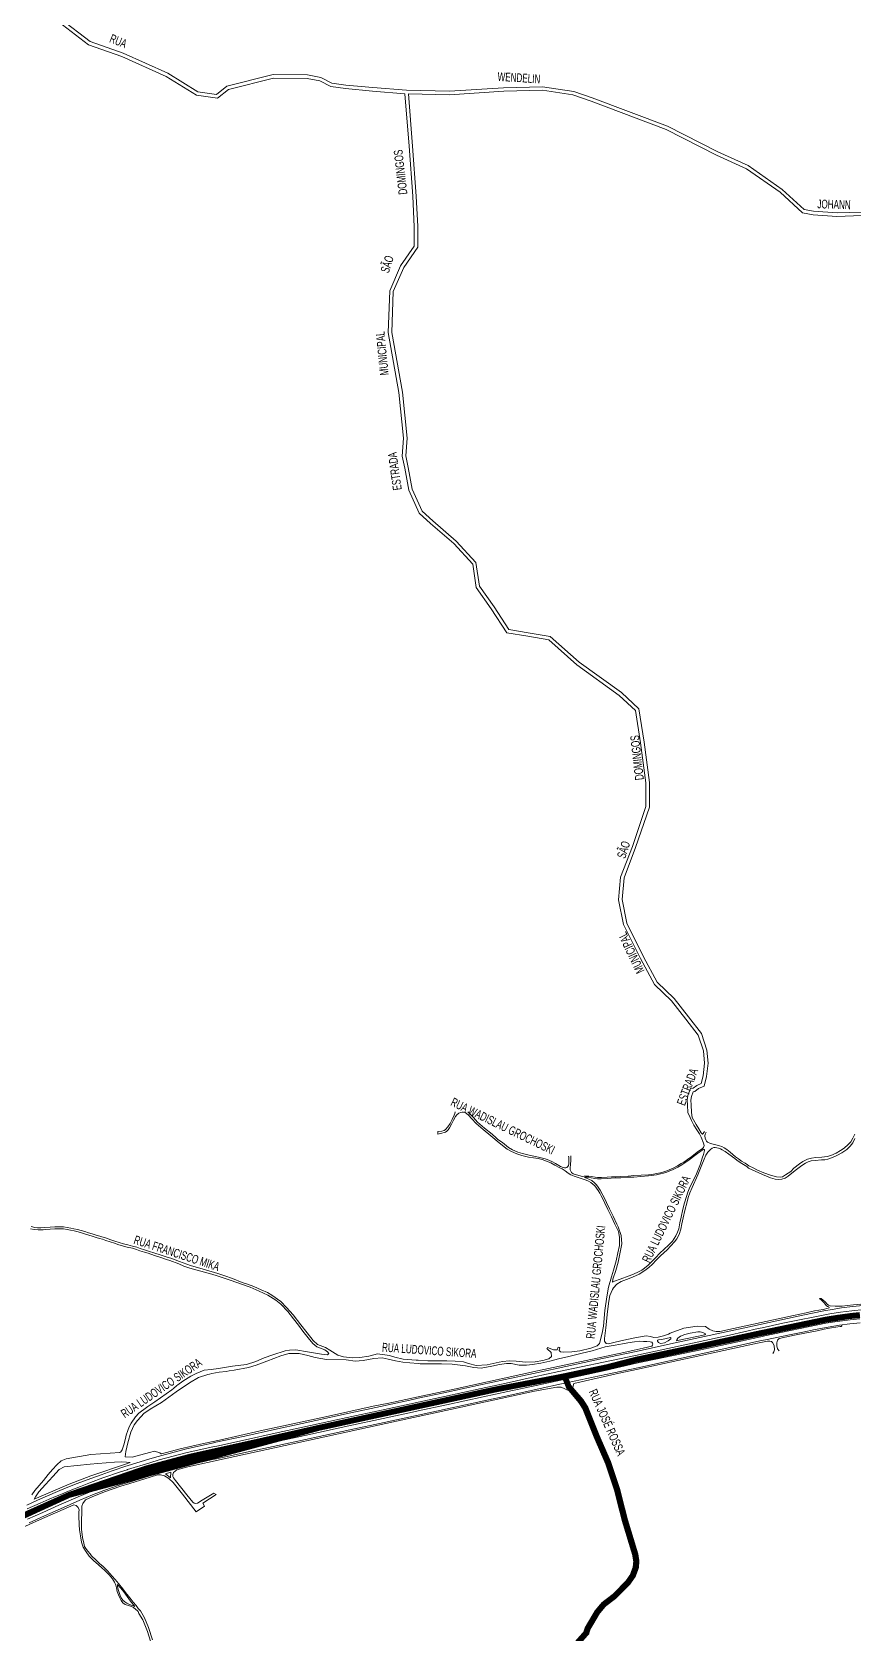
# Model space of a CAD drawing. Header units: millimetres. Extents: x 617885 to 663705, y 7172943 to 7234736.
# Drawn here: x 657141 to 658544, y 7185909 to 7188643 of the extents above; entities that cross this region are included whole.
import ezdxf

# ---------------------------------------------------------------- set-up
doc = ezdxf.new("R2010")
doc.units = ezdxf.units.MM
doc.layers.add('BAIRROS', color=12, linetype='Continuous')
doc.layers.add('TOP_VIAS 10.000', color=7, linetype='Continuous', lineweight=9)
doc.layers.add('VIAS', color=7, linetype='Continuous', lineweight=5)
doc.styles.add('LDUP', font='LDUP.SHX')

msp = doc.modelspace()

# ---------------------------------------------------------------- linework, layer by layer
at = {"layer": 'BAIRROS', "lineweight": 40, "ltscale": 0.3, "const_width": 10}
for points in [[(658553.4, 7186453.2), (658537.5, 7186451.8), (658495.2, 7186445.5), (658384.3, 7186422.5), (658210.4, 7186384.9), (658171.4, 7186377.1), (658122.7, 7186364.5), (658050, 7186349.1), (657929.5, 7186326), (657631.2, 7186261.2), (657527.5, 7186237.7), (657410.1, 7186211.6), (657335.7, 7186191.7), (657204.2, 7186146.6), (657106.9, 7186102)], [(658554, 7186453.5), (658537.5, 7186451.8), (658514.9, 7186448.7), (658495.2, 7186445.5), (658391, 7186423.9), (658384.3, 7186422.5), (658281.7, 7186400.4), (658172, 7186377.3), (658123.4, 7186364.7), (658049.9, 7186349.2), (658057, 7186331.3), (658078.1, 7186306.9), (658085.6, 7186295.2), (658105.6, 7186245.1), (658124.4, 7186202), (658135.2, 7186169.7), (658140.2, 7186154.6), (658152.8, 7186104.6), (658170.9, 7186045), (658172.7, 7186033.2), (658171.7, 7186022.6), (658166.7, 7186009.1), (658158.5, 7185997.3), (658135.7, 7185974.1), (658117.1, 7185959.9), (658106.1, 7185946.8), (658089.7, 7185919), (658087, 7185911), (658070.6, 7185892.4)], [(658070, 7185892.2), (658086.5, 7185910.8), (658089.1, 7185918.8), (658105.5, 7185946.6), (658116.5, 7185959.7), (658135.1, 7185973.9), (658157.9, 7185997.1), (658166.1, 7186008.9), (658171.1, 7186022.4), (658172.2, 7186033), (658170.3, 7186044.8), (658152.2, 7186104.4), (658139.6, 7186154.4), (658134.6, 7186169.5), (658123.8, 7186201.8), (658105.1, 7186244.9), (658085, 7186295), (658077.5, 7186306.7), (658057, 7186331.3), (658050, 7186349.1), (658050, 7186349.1), (657929.5, 7186326), (657846.6, 7186308), (657631.2, 7186261.2), (657204.2, 7186146.6), (656953, 7186033.4)]]:
    msp.add_lwpolyline(points, dxfattribs=at)
at = {"layer": 'VIAS', "color": 253}
for points in [[(658260.3, 7186799.1), (658259.8, 7186811.8), (658259.2, 7186820.7), (658260.5, 7186828.1), (658264.9, 7186839.8), (658269.6, 7186840.6), (658275.4, 7186845.3), (658283.1, 7186848.5), (658286.3, 7186861.7), (658288.7, 7186883.3), (658287, 7186904.2), (658278, 7186931), (658256.8, 7186958.5), (658232.4, 7186989.7), (658203.2, 7187017.7), (658179.5, 7187061.6), (658150.3, 7187120), (658141.9, 7187162.1), (658145.6, 7187200.7), (658165.6, 7187253.2), (658188.8, 7187321.1), (658188.8, 7187361.8), (658179.8, 7187429.9), (658171, 7187484.7), (658143.1, 7187510.8), (658071, 7187563), (658023, 7187605.7), (657987, 7187611.6), (657951.3, 7187617.5), (657924.9, 7187658.6), (657898.8, 7187694.9), (657893.1, 7187734.7), (657860.9, 7187769.7), (657820.9, 7187803.9), (657801.8, 7187821.5), (657784.2, 7187861), (657777, 7187898.5), (657772.7, 7187918.9), (657775, 7187949.4), (657767.2, 7188027.5), (657748.8, 7188129.7), (657751.5, 7188201.2), (657770.1, 7188243.8), (657793.3, 7188277.3), (657793.3, 7188310.3), (657790.8, 7188362.4), (657784.5, 7188447.6), (657777.4, 7188537.3), (657721.9, 7188541.9), (657675.8, 7188546.1), (657650.7, 7188549.7), (657632.1, 7188559.3), (657610.7, 7188563.4), (657553.3, 7188563.9), (657476.1, 7188544.6), (657457.7, 7188529.6), (657421.6, 7188534.8), (657369.9, 7188566.8), (657294.4, 7188600.9), (657237.3, 7188621), (657185.3, 7188660.6)], [(658557.3, 7188335.4), (658515.1, 7188333.8), (658474.8, 7188336.9), (658458.6, 7188339.8), (658421.6, 7188373.7), (658363.3, 7188414.6), (658311.6, 7188438.1), (658225.5, 7188481.9), (658097.2, 7188530.4), (658065.6, 7188541.3), (658012.4, 7188549.1), (657945.7, 7188547.4), (657853.4, 7188541.4), (657780.4, 7188543.1), (657780.3, 7188543.1), (657722.4, 7188547.8), (657676.5, 7188552), (657652.6, 7188555.5), (657634.1, 7188565), (657611.3, 7188569.4), (657552.6, 7188569.9), (657473.3, 7188550.1), (657456, 7188535.9), (657423.7, 7188540.6), (657372.7, 7188572.1), (657296.6, 7188606.4), (657240.2, 7188626.3), (657189.6, 7188664.9)], [(657946, 7188541.4), (657853.6, 7188535.4), (657783.4, 7188537), (657790.5, 7188448), (657796.7, 7188362.8), (657799.3, 7188310.5), (657799.3, 7188275.4), (657775.4, 7188240.9), (657757.4, 7188199.8), (657754.8, 7188130.1), (657773.1, 7188028.3), (657781, 7187949.4), (657778.7, 7187919.3), (657782.9, 7187899.7), (657790, 7187862.8), (657806.8, 7187825.1), (657824.9, 7187808.4), (657865.1, 7187774), (657898.7, 7187737.4), (657904.5, 7187697.2), (657929.9, 7187662), (657955, 7187623), (657988, 7187617.5), (658025.6, 7187611.3), (658074.8, 7187567.7), (658146.9, 7187515.5), (658176.6, 7187487.6), (658185.8, 7187430.8), (658194.8, 7187362.2), (658194.8, 7187320.1), (658171.2, 7187251.2), (658151.5, 7187199.4), (658148, 7187162.4), (658156, 7187121.9), (658184.8, 7187064.4), (658208, 7187021.4), (658236.8, 7186993.7), (658261.5, 7186962.2), (658283.4, 7186933.9), (658292.9, 7186905.4), (658294.8, 7186883.2), (658292.3, 7186860.6), (658288.2, 7186844.2), (658278.5, 7186840.1), (658272.1, 7186834.9), (658269.3, 7186834.5), (658266.3, 7186826.5), (658265.2, 7186820.4), (658265.8, 7186812.1), (658266.3, 7186799.3)], [(658557.1, 7188329.4), (658514.9, 7188327.8), (658474, 7188330.9), (658455.8, 7188334.2), (658417.8, 7188369.1), (658360.4, 7188409.4), (658309, 7188432.7), (658223.1, 7188476.4), (658095.2, 7188524.7), (658064.2, 7188535.4), (658012.1, 7188543.1), (657946, 7188541.4)], [(657447.9, 7186353.5), (657443.9, 7186352.5), (657441.2, 7186352.2), (657425.2, 7186347), (657409.6, 7186337.8), (657386.8, 7186322.4), (657361.9, 7186304.4), (657342.6, 7186292.7), (657340.3, 7186291), (657332.6, 7186285.8), (657320.7, 7186273.8), (657315.5, 7186266.1), (657309.8, 7186253.5), (657304.7, 7186235.7), (657300.9, 7186220.4), (657300, 7186211.5), (657312.1, 7186211), (657341.7, 7186219.1), (657350.2, 7186221.1), (657358.9, 7186218.3), (657361.5, 7186216.6), (657361.7, 7186216.6), (657393.6, 7186225.2), (657433.5, 7186234.3), (657460.7, 7186240.2), (657530.4, 7186256), (657554.5, 7186260.8), (657641.8, 7186279.8), (657723.2, 7186297.8), (657750.1, 7186303), (657800, 7186313.8), (657861.3, 7186327.1), (658003.6, 7186358.1), (658150.8, 7186389.6), (658168.7, 7186393.6), (658184.2, 7186396.8), (658198.6, 7186400.4), (658200.1, 7186402.3), (658200.5, 7186404.1), (658200.2, 7186405.7), (658198.6, 7186407.1), (658195.9, 7186407.8), (658190.4, 7186408.1), (658184.7, 7186408.2), (658178.1, 7186408.7), (658169.4, 7186407.8), (658157.9, 7186406.2), (658148.9, 7186404.5), (658136.4, 7186402.1), (658119.4, 7186399.3), (658096.8, 7186392.7), (658080.1, 7186388.4), (658057.4, 7186382.9), (658039.4, 7186378.5), (658024.9, 7186374.9), (658009.4, 7186371.2), (657995.1, 7186369), (657985.1, 7186368.2), (657972.5, 7186368.1), (657958.7, 7186370.9), (657950.8, 7186371.1), (657938.9, 7186369.3), (657925.8, 7186366.4), (657907.8, 7186363.1), (657894.8, 7186364), (657881.1, 7186366.8), (657857.8, 7186369.6), (657840.1, 7186370.2), (657826.6, 7186370.3), (657803.6, 7186370.4), (657800, 7186370.7), (657786, 7186371.7), (657773.7, 7186373.3), (657761.4, 7186375.4), (657748.7, 7186378.1), (657738.6, 7186380.4), (657724.2, 7186379.3), (657706.3, 7186375.8), (657692.3, 7186374.9), (657677.3, 7186377), (657643.8, 7186377.8)], [(658091.3, 7185909.1), (658090.1, 7185911.6), (658090.3, 7185915.1), (658091.5, 7185918.3), (658095.7, 7185925.6), (658099.6, 7185932.7), (658105.3, 7185941.4), (658109.8, 7185947.7), (658114.5, 7185953.6), (658124.4, 7185962.7), (658137.3, 7185973), (658148.6, 7185983.3), (658157.2, 7185991.8), (658164.6, 7186000.7), (658169, 7186007.9), (658172, 7186015.5), (658173.6, 7186022.8), (658174.1, 7186030.4), (658173.9, 7186036.3), (658172.7, 7186044.2), (658170.4, 7186052.7), (658166.9, 7186063.5), (658162.1, 7186078.7), (658158.1, 7186093), (658153.7, 7186107.2), (658149.9, 7186123.3), (658149, 7186127.5), (658147.5, 7186132.8), (658144.9, 7186143.5), (658143.6, 7186148.4), (658142.2, 7186156.2), (658135.2, 7186177.1), (658129.9, 7186191.8), (658124.2, 7186209.7), (658114.8, 7186229.2), (658104.1, 7186253.5), (658096.8, 7186272.6), (658086.5, 7186296.9), (658079.7, 7186307.8), (658079.6, 7186307.9), (658071.4, 7186318.2), (658067.2, 7186323.7), (658064.3, 7186330.6), (658065.5, 7186336.5), (658143.3, 7186354.2), (658172.6, 7186360.7), (658379, 7186405.3), (658396.5, 7186408.9), (658400.5, 7186408.9), (658403.1, 7186408.3), (658404.9, 7186406.9), (658407.4, 7186401.5), (658408, 7186394), (658407.2, 7186390.7), (658405.3, 7186387.9)], [(658212.6, 7186405.3), (658214.5, 7186405), (658220.5, 7186406.3), (658226.7, 7186409.7), (658231.1, 7186413.1), (658231.4, 7186414.4), (658230.6, 7186414.9), (658223.3, 7186413.3), (658216.1, 7186412), (658210.4, 7186411.4), (658209.3, 7186410.9), (658208.6, 7186410.2), (658208.7, 7186409.2), (658210.4, 7186406.8), (658212.6, 7186405.3)], [(658241.1, 7186409.6), (658245.3, 7186410.5), (658289.2, 7186419.9), (658290.5, 7186420.6), (658290.6, 7186421.4), (658289.4, 7186422.2), (658286, 7186423.6), (658281.5, 7186424.8), (658277.4, 7186424.8), (658264.4, 7186422.5), (658255, 7186420.4), (658247.6, 7186417.2), (658243.5, 7186414.2), (658241.4, 7186411.2), (658241.1, 7186409.6)], [(657643.8, 7186377.8), (657624.1, 7186381), (657611.7, 7186384.7), (657596.8, 7186387.8), (657579.5, 7186387.7), (657565.7, 7186384), (657541.6, 7186374.7), (657523.8, 7186368), (657510.6, 7186363.9), (657485.9, 7186359.2), (657477.6, 7186358.1), (657472.3, 7186357.4), (657460.5, 7186356.1), (657447.9, 7186353.5)], [(658078, 7185904.5), (658085.4, 7185916.7), (658097.4, 7185937.8), (658102.8, 7185946.8), (658104.9, 7185949.7), (658107.6, 7185953.1), (658116.5, 7185962.4), (658132.6, 7185974.4), (658140.8, 7185981.5), (658147.4, 7185990.3), (658152.3, 7185994.4), (658159.3, 7186001.5), (658164.4, 7186010.1), (658167.7, 7186016.4), (658169.9, 7186026), (658170.5, 7186030.7), (658169.7, 7186036.6), (658168.8, 7186042.4), (658167, 7186049.7), (658163.1, 7186062.3), (658160.3, 7186072), (658156.8, 7186085.2), (658152.6, 7186098), (658148.3, 7186109.9), (658145, 7186122.7), (658141.7, 7186134.5), (658135.1, 7186158.6), (658129.5, 7186177.7), (658120.8, 7186201.7), (658105.8, 7186237.4), (658101.2, 7186247), (658095.9, 7186259.7), (658092.1, 7186271.3), (658085.8, 7186284.9), (658080.5, 7186296.6), (658073.2, 7186308.2), (658063.1, 7186319.5), (658057.6, 7186324.4), (658044.3, 7186330.3), (658036.9, 7186330.7), (657998.5, 7186323.4), (657901.7, 7186302.4), (657868.4, 7186295.1), (657800, 7186280.3), (657763.2, 7186272.4), (657713.5, 7186261.9), (657609.7, 7186239), (657469, 7186208.4), (657406.8, 7186194.5), (657388.2, 7186189.6), (657385.2, 7186187.4), (657382.5, 7186184.7), (657381.4, 7186181.3), (657381.5, 7186177.8), (657382.5, 7186175.9), (657385.9, 7186171), (657405.1, 7186147), (657415.2, 7186134.5), (657417.9, 7186132.5), (657420.2, 7186131.8), (657423.4, 7186132.3), (657431.6, 7186137.8), (657451.2, 7186149.8), (657455.2, 7186147.3), (657432.6, 7186132.6), (657435.6, 7186127.5), (657420.9, 7186117.6)], [(657420.9, 7186117.6), (657397.5, 7186147.8), (657381.7, 7186167.8), (657374.6, 7186174.8), (657367.3, 7186179), (657360.2, 7186180.8), (657355, 7186180.7), (657342.4, 7186176.9), (657307.7, 7186166.1), (657292.4, 7186161.4), (657264.5, 7186151.7), (657243.5, 7186143.1), (657232, 7186138.2), (657227.8, 7186132), (657226.1, 7186127.6), (657225.8, 7186119.8), (657225.5, 7186100), (657225.6, 7186088), (657227.1, 7186073.9), (657229.2, 7186064.5), (657230.7, 7186058.8), (657232.8, 7186055), (657236, 7186050.8), (657239.9, 7186045.9), (657242.5, 7186042.6), (657250.2, 7186035.5), (657256.8, 7186029.2), (657261.8, 7186024.8), (657269.8, 7186017), (657277.9, 7186008.1), (657282.6, 7186002.3), (657288.8, 7185995.3), (657295.7, 7185986.6), (657300.5, 7185979.9), (657305.6, 7185973.6), (657310, 7185968.4), (657313.6, 7185963.7), (657318.7, 7185957.9), (657322.3, 7185953), (657325.9, 7185948.7), (657332.8, 7185936.7), (657339.5, 7185920.3), (657346.6, 7185899.2)], [(657343.3, 7185897.3), (657337.9, 7185913.6), (657329.9, 7185933.4), (657323.5, 7185944.3), (657322.3, 7185947.6), (657320.9, 7185948.9), (657317.7, 7185951.8), (657314.2, 7185954.5), (657310.5, 7185956.3), (657305.8, 7185958), (657300.1, 7185959.8), (657295.7, 7185962.6), (657292.9, 7185966.3), (657290.8, 7185971.1), (657288.3, 7185976.2), (657286.3, 7185981.9), (657284.9, 7185988.1), (657283.8, 7185992.4), (657282.7, 7185995.7), (657281.7, 7185997.9), (657280.1, 7186000.8), (657278.1, 7186003.5), (657275.7, 7186006.7), (657272.4, 7186010.5), (657268.9, 7186014), (657264.7, 7186018.2), (657260.8, 7186021.5), (657254.1, 7186027.7), (657246.6, 7186034.3), (657238.4, 7186042.1), (657233.4, 7186049.4), (657228.4, 7186057.4), (657225.5, 7186065.8), (657223.5, 7186076.9), (657221.9, 7186086.8), (657221.2, 7186095.4), (657221.2, 7186102), (657221.1, 7186104.9), (657221, 7186116.9), (657221.3, 7186121.4), (657219.8, 7186125.3), (657216.4, 7186128.4), (657212.3, 7186129.6), (657153.9, 7186104.1), (657100.5, 7186080.2)]]:
    msp.add_lwpolyline(points, dxfattribs=at)
at = {"layer": 'VIAS', "color": 253, "flags": 128}
for points in [[(657139.5, 7186604.6), (657145.9, 7186602.9), (657150.5, 7186602.5), (657155.7, 7186602.4), (657162.3, 7186602.8), (657171.7, 7186603.5), (657180.1, 7186603.9), (657186.1, 7186604), (657194.8, 7186603.8), (657200.7, 7186603), (657207, 7186601.7), (657212.5, 7186600.5), (657218.5, 7186599.4), (657224.9, 7186597.6), (657231.3, 7186595.8), (657237.2, 7186593.9), (657243.6, 7186591.8), (657248.9, 7186590.4), (657258.4, 7186587.5), (657267.9, 7186584.4), (657275.2, 7186581.9), (657282.2, 7186579.6), (657289.5, 7186577.3), (657296.9, 7186575.1), (657304.3, 7186573.1), (657312.3, 7186571), (657319.8, 7186569.1), (657325.5, 7186567.2), (657333, 7186564.7), (657339.6, 7186562.7), (657350.3, 7186559.3), (657359.7, 7186556.3), (657371.8, 7186552.2), (657377.6, 7186550.4), (657392.7, 7186544.7), (657411.4, 7186538.2), (657436.8, 7186530.6), (657458.1, 7186524.2), (657469.9, 7186520.5), (657482.9, 7186516.1), (657499.7, 7186509.1), (657508.7, 7186505.9), (657519.7, 7186502.1), (657532.2, 7186496.3), (657542.6, 7186492.2), (657550, 7186487.6), (657565.4, 7186476.6), (657575.1, 7186466.6), (657586.8, 7186453.7), (657599.9, 7186436.9), (657610.3, 7186423.4), (657620.9, 7186410), (657628.2, 7186403.4), (657642, 7186398.4), (657649.3, 7186393.7), (657662.9, 7186385.1), (657672.5, 7186382.3), (657688.2, 7186380.3), (657700.3, 7186381), (657715.8, 7186383.5), (657730.6, 7186387.2), (657751, 7186384.4), (657760.4, 7186381.6), (657774.4, 7186378.3), (657796.6, 7186376.5), (657800, 7186376.3), (657816.4, 7186375.4), (657835.6, 7186375.1), (657848.9, 7186375.6), (657863.3, 7186374.8), (657877.4, 7186373.8), (657886.1, 7186370.7), (657899.3, 7186367.6), (657917.6, 7186368.8), (657938.5, 7186373.3), (657944.3, 7186374.4), (657955.3, 7186375.4), (657967.3, 7186374.7), (657983.9, 7186373.2), (657999.8, 7186373.8), (658012.8, 7186375.8), (658023.1, 7186379), (658027.5, 7186382.8), (658027, 7186389.8), (658020.1, 7186395.9), (658019.7, 7186396.1), (658020.8, 7186398.3), (658031.1, 7186394), (658037.1, 7186394.2), (658038.8, 7186398.7), (658041.8, 7186398.1), (658040.8, 7186393.1), (658043.2, 7186390.7), (658047.6, 7186390.1), (658062.2, 7186391), (658076.2, 7186392.4), (658094.7, 7186396.9), (658105.8, 7186400.9), (658109.6, 7186404.9), (658114.1, 7186422.5), (658116.6, 7186434.3), (658118.5, 7186461.3), (658122, 7186484.4), (658124.7, 7186500.8), (658130.3, 7186518.9), (658133.6, 7186530.1), (658137.8, 7186546.2), (658140.8, 7186559.6), (658143.6, 7186572.2), (658143.5, 7186586.1), (658141.9, 7186596.3), (658135.9, 7186608.6), (658130, 7186620.9), (658123.6, 7186633.3), (658118.6, 7186644.2), (658115.7, 7186650.4), (658112.5, 7186656.7), (658110.2, 7186661.2), (658107.5, 7186665.9), (658104.5, 7186670.2), (658101.7, 7186673.7), (658098.2, 7186677), (658094.6, 7186679.7), (658090.9, 7186681.9), (658086.7, 7186683.7), (658079.8, 7186686), (658066.1, 7186690.7), (658060.7, 7186692.9), (658056.3, 7186695.8), (658051.2, 7186699.5), (658046, 7186702.7), (658042, 7186704.7), (658033.5, 7186709.3), (658026.2, 7186713), (658019.3, 7186716.2), (658011.8, 7186718.9), (658005.1, 7186720.4), (657997.1, 7186722), (657988.6, 7186722.6), (657976.9, 7186725.5), (657968.2, 7186728.4), (657959.3, 7186732.3), (657952, 7186736.3), (657938.2, 7186747.3), (657923.9, 7186759.3), (657910.8, 7186770.1), (657899.3, 7186780.4), (657891.8, 7186788.5), (657886.1, 7186794.3), (657882.5, 7186797.5), (657880, 7186799.1), (657877.4, 7186799.9), (657875.2, 7186799.8), (657872.3, 7186798.9), (657869.4, 7186797.8), (657866.3, 7186794.9), (657864, 7186792.4), (657860.2, 7186786), (657857.1, 7186779), (657853.6, 7186773), (657851.1, 7186769.7), (657848.8, 7186767.3), (657846.5, 7186765.7), (657844.2, 7186764.7), (657840.6, 7186763.6), (657833.7, 7186762.1), (657833.5, 7186766.6), (657840.6, 7186767.3), (657844.4, 7186768.3), (657846.9, 7186769.9), (657850.7, 7186774.5), (657854.4, 7186780.2), (657857.9, 7186787), (657861.7, 7186794.8), (657862.6, 7186797.5), (657863.1, 7186800)], [(657885, 7186800), (657888.3, 7186796.8), (657894.3, 7186790.7), (657901.5, 7186782.7), (657913.4, 7186772.3), (657926.4, 7186761.9), (657932.9, 7186755.8), (657936.2, 7186753.1), (657943.9, 7186747.7), (657954, 7186739.5), (657961.1, 7186735.4), (657970.2, 7186731.5), (657977.9, 7186728.9), (657989.4, 7186726.3), (657997.7, 7186724.5), (658005.5, 7186723.1), (658012.4, 7186721.4), (658016.8, 7186720), (658020.5, 7186718.7), (658027.9, 7186715.5), (658034.7, 7186711.9), (658043.1, 7186707.2), (658047.5, 7186705.3), (658049.8, 7186704.7), (658052, 7186704.8), (658053.8, 7186705.4), (658055.5, 7186706.8), (658056.8, 7186708.8), (658057.2, 7186711.4), (658057.1, 7186717.2), (658057, 7186722.6), (658056.8, 7186724.7)], [(658060.4, 7186724.9), (658060.4, 7186717.4), (658060.1, 7186710.8), (658059.5, 7186704.1), (658059.7, 7186701.3), (658060.4, 7186698.9), (658061.7, 7186696.7), (658064.6, 7186694.5), (658078, 7186690.3), (658080.6, 7186690), (658083.3, 7186690.3), (658085.3, 7186690.6), (658088.2, 7186690.7), (658091.1, 7186690.6), (658095.7, 7186689.8), (658102.3, 7186688.5), (658106.2, 7186688.3), (658112.8, 7186688.4), (658122.9, 7186689), (658130.1, 7186689.4), (658137.5, 7186689.4), (658146, 7186690), (658158.3, 7186690.7), (658168, 7186691.4), (658180.7, 7186692.1), (658193.2, 7186693), (658198.3, 7186693.4), (658201.5, 7186693.9), (658206.8, 7186694.9), (658213.6, 7186696.3), (658219.1, 7186697.6), (658224.3, 7186699.5), (658228.5, 7186701.2), (658235.1, 7186704), (658242.6, 7186708.3), (658248.9, 7186712), (658253.3, 7186714.6), (658259.7, 7186719.1), (658266.9, 7186724.2), (658276.4, 7186731.2), (658285.3, 7186737.8), (658286.9, 7186739.4), (658287.8, 7186741.2), (658288, 7186743), (658287, 7186746.6), (658283.1, 7186756.8), (658280.2, 7186762.4), (658275.8, 7186769.5), (658270.6, 7186777.4), (658266.6, 7186785.2), (658264.1, 7186790.3), (658260.3, 7186799.1)], [(658266.3, 7186799.3), (658267.5, 7186790.7), (658274.3, 7186778.8), (658279, 7186771.1), (658283.3, 7186764.5), (658285.6, 7186762.3), (658286, 7186762.3), (658286.7, 7186763), (658288.7, 7186766.4)], [(658545.3, 7186761.9), (658542, 7186755), (658538.3, 7186748.8), (658534.2, 7186744.3), (658527.2, 7186738.3), (658520.7, 7186734.2), (658513.4, 7186729.8), (658504.6, 7186725.8), (658498.2, 7186724), (658489.2, 7186722.8), (658479, 7186722.5), (658471.4, 7186721.2), (658464.3, 7186719.2), (658456.4, 7186715.5), (658450.8, 7186711.5), (658441.4, 7186703.9), (658436, 7186698.5), (658427.2, 7186692.8), (658422, 7186689.5), (658418.1, 7186688.7), (658411.8, 7186689.3), (658401.2, 7186691.9), (658390.3, 7186696), (658379, 7186700.7), (658371.7, 7186704.5), (658364.4, 7186708.3), (658362.3, 7186709.5), (658357.9, 7186712.4), (658352.1, 7186716.3), (658346.7, 7186720), (658341.8, 7186723.7), (658332.8, 7186731.3), (658326.7, 7186735.8), (658322.5, 7186738.8), (658318.1, 7186740.9), (658314.5, 7186742.1), (658307.9, 7186744), (658299.2, 7186746.3), (658293.6, 7186748.2), (658292, 7186750.1), (658290.8, 7186752.2), (658289.8, 7186755.4), (658289.4, 7186759.2), (658289.9, 7186761.9), (658291.4, 7186765.4)], [(658139.2, 7186608.8), (658141.6, 7186604), (658146.4, 7186589.4), (658147.7, 7186575), (658145.1, 7186561), (658141.6, 7186543.8), (658137.5, 7186529.5), (658132.4, 7186514.6), (658132, 7186509.7), (658135.3, 7186511.1), (658145.1, 7186514.8), (658160.4, 7186520.4), (658167.4, 7186523), (658175.9, 7186527.2), (658181.7, 7186530.2), (658186.6, 7186533.6), (658192.5, 7186538.4), (658198.6, 7186545), (658205.3, 7186551.3), (658212.7, 7186559), (658220, 7186565.8), (658227.2, 7186572.8), (658234, 7186579.7), (658237.2, 7186584.3), (658240, 7186588.9), (658242.9, 7186595.1), (658244.7, 7186600.4), (658246.8, 7186610.9), (658249, 7186620.3), (658251.9, 7186634.3), (658254.4, 7186644.8), (658257.8, 7186655.7), (658260.4, 7186663.3), (658262.7, 7186669), (658275, 7186694.6), (658281.7, 7186711.5), (658285, 7186721), (658287.2, 7186727.4), (658288.8, 7186734.1), (658288.9, 7186735.3), (658288.5, 7186735.8), (658287.7, 7186736.3), (658286.7, 7186735.9), (658276.9, 7186729), (658260.2, 7186716.6), (658254, 7186712.7), (658249.9, 7186709.9), (658243, 7186705.9), (658235.2, 7186702), (658228.6, 7186699), (658224.2, 7186697.3), (658219, 7186695.6), (658213.8, 7186694.3), (658206.7, 7186692.7), (658197.8, 7186691.5), (658193.1, 7186691), (658180.2, 7186689.8), (658167.9, 7186689), (658158, 7186688.6), (658145.7, 7186687.7), (658137.1, 7186687.4), (658129.7, 7186687.1), (658122.6, 7186686.7), (658112.6, 7186686), (658106.2, 7186686.1), (658101.8, 7186686.6), (658095.1, 7186687.8), (658091.1, 7186688.5), (658088.2, 7186688.8), (658085.8, 7186688.6), (658084.2, 7186688), (658087.6, 7186686.8), (658092.4, 7186685), (658096.6, 7186682.9), (658101.1, 7186679.1), (658104.2, 7186675.5), (658107.1, 7186671.8), (658110.4, 7186666.8), (658115.2, 7186657.9), (658118.6, 7186651.5), (658121.3, 7186645.7), (658126.6, 7186634.7), (658132.9, 7186622.4), (658139.2, 7186608.8)], [(658360.8, 7186707), (658355.3, 7186710.1), (658349.7, 7186713.8), (658344.2, 7186717.8), (658340.4, 7186720.5), (658330.2, 7186727.9), (658323.9, 7186732.4), (658319.2, 7186735.3), (658315.9, 7186736.8), (658312.4, 7186738.4), (658307.1, 7186739.4), (658304.5, 7186739.3), (658301.7, 7186738), (658298.8, 7186735.7), (658294.6, 7186731.4), (658291.2, 7186726.3), (658288.1, 7186719.3), (658284.1, 7186709.8), (658277.6, 7186692.7), (658267.7, 7186671), (658263.8, 7186662), (658260.9, 7186654.2), (658258.9, 7186646.5), (658255.3, 7186631.8), (658252.2, 7186619.2), (658250.1, 7186609.2), (658248.3, 7186600), (658245.4, 7186591.2), (658241.8, 7186583.8), (658237.7, 7186578.2), (658231.4, 7186571.5), (658224.9, 7186564.5), (658213.6, 7186554.4), (658206.4, 7186547.4), (658199.8, 7186540.3), (658193.8, 7186534.5), (658187.1, 7186529.6), (658177.5, 7186523.3), (658165.6, 7186518.2), (658155.5, 7186514.4), (658146.4, 7186511), (658138.9, 7186506.1), (658133.4, 7186500.2), (658131.5, 7186497.1), (658127.1, 7186486.8), (658125.3, 7186477), (658123.1, 7186459.4), (658120.6, 7186431.5), (658117.9, 7186413.5), (658118, 7186408.8), (658120.7, 7186405.1), (658124.7, 7186404.5), (658136.4, 7186407.5), (658151, 7186410.9), (658158.8, 7186412.4), (658172.7, 7186414.9), (658189.4, 7186418.1), (658196.8, 7186417.1), (658202.2, 7186415.4), (658209.6, 7186416), (658218.8, 7186418.1), (658227.4, 7186420.8), (658230.2, 7186422.5), (658253.7, 7186431.2), (658276.2, 7186434.4), (658290.6, 7186434.2), (658296.5, 7186429.2), (658302.9, 7186426.6), (658308.4, 7186425.5), (658314.8, 7186425.4), (658338.3, 7186430.4), (658440.8, 7186452.9), (658462.3, 7186457.3), (658476.6, 7186460.4), (658491.3, 7186463.2), (658500.1, 7186465.2), (658501.4, 7186465.9), (658501.5, 7186466.6), (658500.7, 7186467.3), (658498.6, 7186468.3), (658496.5, 7186469.8), (658492.9, 7186474.2), (658488.8, 7186478.1), (658484.8, 7186481.6), (658488, 7186482), (658490.8, 7186479.3), (658494.7, 7186475.8), (658498, 7186472), (658500.5, 7186470.1), (658503.1, 7186469.1), (658511.7, 7186468.8), (658518.4, 7186468.4), (658523.6, 7186468.8), (658532.3, 7186469.8), (658543, 7186471.1), (658555.5, 7186472.3)], [(658360.8, 7186707), (658363.7, 7186704.3), (658375.5, 7186698.9), (658388, 7186693.3), (658401.4, 7186687.4), (658409.2, 7186685.3), (658414.9, 7186685), (658420.9, 7186685.4), (658426.2, 7186687.2), (658431.3, 7186690.5), (658443.6, 7186700.4), (658454.8, 7186708.9), (658461.1, 7186712.8), (658465.8, 7186715.1), (658470.6, 7186716.7), (658477.4, 7186717.2), (658488.7, 7186718.1), (658494.1, 7186718.5), (658499, 7186719.4), (658507.2, 7186722.2), (658515.8, 7186726.5), (658523.2, 7186730.4), (658531.5, 7186735.8), (658537.6, 7186741.8), (658541.8, 7186747.6), (658545.6, 7186754.6)], [(657138.5, 7186600.8), (657144.8, 7186599.5), (657151.3, 7186598.6), (657155.7, 7186598.6), (657160.2, 7186598.8), (657163.6, 7186599.4), (657171.7, 7186600.1), (657180.1, 7186600.4), (657185.7, 7186600.6), (657194.7, 7186600.4), (657200.8, 7186599.6), (657206.8, 7186598.3), (657212.6, 7186597), (657217.5, 7186595.9), (657223.7, 7186594.1), (657230.7, 7186592), (657243.7, 7186587.9), (657250.4, 7186585.9), (657256.2, 7186584.3), (657261.1, 7186582.7), (657266.8, 7186580.9), (657274.5, 7186578.2), (657281.7, 7186576), (657289.3, 7186573.3), (657303.5, 7186569.5), (657312.3, 7186567.4), (657319.2, 7186565.2), (657325, 7186563.2), (657332.7, 7186560.9), (657339.1, 7186559), (657350, 7186555.3), (657359.1, 7186552.2), (657370.4, 7186548.2), (657376, 7186546.4), (657391.5, 7186540.8), (657400.1, 7186537.1), (657410.5, 7186533.7), (657423, 7186530.3), (657435.3, 7186526.9), (657447.7, 7186523.2), (657457, 7186520.3), (657480.9, 7186512.6), (657498.2, 7186506.3), (657513.2, 7186500.8), (657528.7, 7186494.2), (657543.2, 7186487.3), (657557, 7186478.7), (657565.8, 7186471.8), (657577.3, 7186459.8), (657587.2, 7186447.3), (657596, 7186436.2), (657603.3, 7186426), (657612.1, 7186414.4), (657620.2, 7186405), (657627.1, 7186399.5), (657636.3, 7186395.9), (657640.8, 7186394), (657645.4, 7186391), (657647.5, 7186388), (657645.3, 7186385.5), (657635, 7186386.5), (657611, 7186390.8), (657591.3, 7186394), (657580.3, 7186393.8), (657573.2, 7186392.4), (657551.9, 7186385.8), (657536.9, 7186380.7), (657522.7, 7186374), (657507, 7186369), (657483.3, 7186366), (657459.2, 7186362.5), (657446.9, 7186360.8), (657434.9, 7186359.3), (657421, 7186354), (657411.9, 7186349.2), (657398.4, 7186340.5), (657389.6, 7186334.5), (657388.3, 7186333.5), (657382.6, 7186328.3), (657379.3, 7186326.1), (657350.6, 7186305.5), (657338.6, 7186297.7), (657336.5, 7186295.7), (657323.5, 7186286), (657317.6, 7186279.7), (657310, 7186268.8), (657306.8, 7186262.7), (657304.2, 7186256.3), (657301.9, 7186248.8), (657300.3, 7186242.8), (657297.4, 7186231.8), (657294.9, 7186223.3), (657292.6, 7186220.3), (657290.6, 7186219.2), (657241.3, 7186215.3), (657199, 7186208.1), (657190.6, 7186204.8), (657183.2, 7186198), (657175.7, 7186190.2), (657168.6, 7186181.5), (657160.6, 7186171.1), (657145.6, 7186154.4), (657140.4, 7186146.5)], [(657131.9, 7186129.3), (657150.2, 7186137.5), (657167.2, 7186145), (657184.5, 7186152.5), (657199.1, 7186158.6), (657218.2, 7186165.9), (657241.3, 7186174.6), (657258.8, 7186180.9), (657277.8, 7186187.5), (657301.2, 7186195.7), (657303.2, 7186196.5), (657341.8, 7186208.2), (657356, 7186212.4), (657404.4, 7186225.1), (657448.2, 7186235.1), (657454.7, 7186236.4), (657504.1, 7186247), (657554.6, 7186258.3), (657602.1, 7186268.5), (657677.3, 7186284.7), (657735.9, 7186297.4), (657791.2, 7186309.5), (657800, 7186311.4), (657843.8, 7186320.8), (657906.3, 7186334.3), (657948.8, 7186343.5), (657997, 7186354), (658038.9, 7186363.1), (658114.8, 7186379.3), (658169.5, 7186390.8), (658243.6, 7186407.1), (658362.9, 7186432.9), (658378.6, 7186436.1), (658386.1, 7186437.9), (658456.8, 7186453.1), (658492.2, 7186460.4), (658506.6, 7186463.1), (658522.4, 7186465.7), (658541.1, 7186467.8), (658559.8, 7186469.5)], [(657132.8, 7186122.7), (657154.6, 7186132.4), (657170.2, 7186139.3), (657181, 7186143.9), (657191, 7186148.1), (657203.1, 7186153), (657223.8, 7186161), (657240.8, 7186167.5), (657261.7, 7186175.7), (657291.7, 7186185.9), (657303.2, 7186189.6), (657304, 7186190.2), (657341.9, 7186201.6), (657357.7, 7186206.3), (657405.9, 7186218.9), (657449.5, 7186228.5), (657456.1, 7186229.9), (657505.5, 7186240.8), (657555.9, 7186252), (657603.4, 7186262.2), (657678.7, 7186278.5), (657737.2, 7186291.2), (657792.6, 7186303.3), (657800, 7186304.9), (657845.2, 7186314.6), (657907.7, 7186328.1), (657950.1, 7186337.3), (657998.3, 7186347.8), (658040.2, 7186356.9), (658116.2, 7186373.1), (658170.8, 7186384.6), (658331.3, 7186419.4), (658380.1, 7186430.3), (658387.1, 7186431.7), (658422.2, 7186439.4), (658502.5, 7186455.6), (658520.7, 7186458.4), (658540.2, 7186460.9), (658561.4, 7186462.9)], [(658553.9, 7186447.3), (658537.6, 7186445.6), (658515.2, 7186442.6), (658495.7, 7186439.4), (658391.6, 7186417.8), (658384.9, 7186416.4), (658282.4, 7186394.3), (658172.7, 7186371.2), (658119.2, 7186358.8), (658043.3, 7186342.6), (658001.4, 7186333.5), (657953.2, 7186323), (657910.8, 7186313.8), (657848.2, 7186300.3), (657800, 7186289.9), (657795.7, 7186289), (657740.3, 7186276.9), (657681.8, 7186264.2), (657606.5, 7186248), (657559.1, 7186237.8), (657508.6, 7186226.6), (657454.6, 7186214.7), (657447.9, 7186213.2), (657409.3, 7186204.7), (657361.6, 7186192.2), (657342.2, 7186186.5), (657306.1, 7186175.4), (657289.2, 7186169.8), (657261.1, 7186160), (657241.8, 7186152.7), (657219.9, 7186143.6), (657186.7, 7186128.9), (657159.3, 7186116.8), (657133.4, 7186105.1)], [(657136, 7186099.2), (657162, 7186110.9), (657189.3, 7186123), (657222.5, 7186137.6), (657244.3, 7186146.7), (657263.4, 7186153.9), (657291.2, 7186163.6), (657307.2, 7186168.5), (657342.3, 7186179.4), (657363.5, 7186185.6), (657411, 7186198), (657449.2, 7186206.8), (657456, 7186208.2), (657510.1, 7186219.9), (657560.5, 7186231.1), (657607.9, 7186241.2), (657683.2, 7186257.5), (657741.8, 7186270.2), (657797.1, 7186282.3), (657800, 7186282.9), (657849.7, 7186293.6), (657912.2, 7186307.1), (657954.7, 7186316.3), (658002.9, 7186326.8), (658044.8, 7186335.9), (658120.6, 7186352.1), (658175.2, 7186363.6), (658386.2, 7186409.9), (658392.9, 7186411.1), (658436.9, 7186420.2), (658456.6, 7186424.5), (658477.5, 7186428.8), (658499.9, 7186432.8), (658519, 7186436.2), (658537, 7186438.3), (658554.7, 7186440.1)], [(658416, 7186392.4), (658413.6, 7186395.9), (658412.5, 7186400.8), (658412.5, 7186405.9), (658413.5, 7186410.4), (658415.1, 7186412.5), (658416.4, 7186413.5), (658442.5, 7186419), (658462.8, 7186423.1), (658480.8, 7186426.8), (658493.3, 7186429.2), (658505.3, 7186431.6), (658520.3, 7186433.8), (658521.9, 7186434.2), (658522.9, 7186435), (658523, 7186436.7)], [(657240.4, 7186199), (657196, 7186194.3), (657187, 7186189.7), (657176.5, 7186178.2), (657164, 7186164.3), (657152.6, 7186151.7), (657146.7, 7186143.3), (657144.7, 7186139.2), (657204.4, 7186164.7), (657241.2, 7186179), (657302.4, 7186199.6), (657308.6, 7186201.7), (657302, 7186202.4), (657293.7, 7186203), (657281.8, 7186202.5), (657253, 7186200), (657240.4, 7186199)]]:
    msp.add_lwpolyline(points, dxfattribs=at)
at = {"layer": 'VIAS', "color": 253}
msp.add_lwpolyline([(657368.7, 7186182.5), (657377.7, 7186185.4), (657377.2, 7186176)], close=True, dxfattribs=at)
at = {"layer": 'VIAS', "color": 253, "flags": 128}
msp.add_lwpolyline([(657286.6, 7185993.8), (657295.9, 7185983.3), (657303.4, 7185973.2), (657309.2, 7185965.5), (657316.7, 7185956.5), (657311.8, 7185958.1), (657307.3, 7185959.9), (657302.6, 7185962), (657299.3, 7185964.4), (657295.9, 7185967.3), (657293.2, 7185970.8), (657291.3, 7185974.9), (657289.6, 7185979.9), (657288.1, 7185985.2), (657286.8, 7185990.2)], close=True, dxfattribs=at)

# ---------------------------------------------------------------- texts
at = {"layer": 'TOP_VIAS 10.000', "color": 251, "style": 'LDUP', "width": 0.69}
for s, rotation, p in [('RUA', 337.9407, (657271.9, 7188625.7)), ('WENDELIN ', 356.4908, (657935.2, 7188559.3)), ('DOMINGOS', 96.4725, (657781.7, 7188366.1)), (' JOHANN ', 358.3502, (658477.4, 7188342)), ('SÃO', 72.203, (657749.7, 7188230.4)), ('MUNICIPAL', 95.597, (657749.8, 7188057.6)), ('ESTRADA ', 98.0031, (657772.1, 7187861.8)), ('DOMINGOS', 96.4725, (658185.4, 7187367)), ('SÃO', 72.203, (658153.3, 7187231.3)), ('MUNICIPAL', 115.3652, (658186.7, 7187040.8)), ('ESTRADA ', 69.4271, (658255.1, 7186809.6)), ('RUA WADISLAU GROCHOSKI', 334.0856, (657854.1, 7186811.6)), ('RUA LUDOVICO SIKORA', 64.0775, (658194.9, 7186541.4)), ('RUA WADISLAU GROCHOSKI', 84.6133, (658101.4, 7186412.5)), ('RUA FRANCISCO MIKA', 341.9231, (657313.3, 7186575.5)), ('RUA LUDOVICO SIKORA', 356.0713, (657737.9, 7186391.3)), ('RUA LUDOVICO SIKORA', 34.4857, (657299.3, 7186277.1)), ('RUA JOSÉ ROSSA', 294.1843, (658090.8, 7186322.8))]:
    msp.add_text(s, height=15, rotation=rotation, dxfattribs=at).set_placement(p)

doc.saveas('drawing.dxf')
